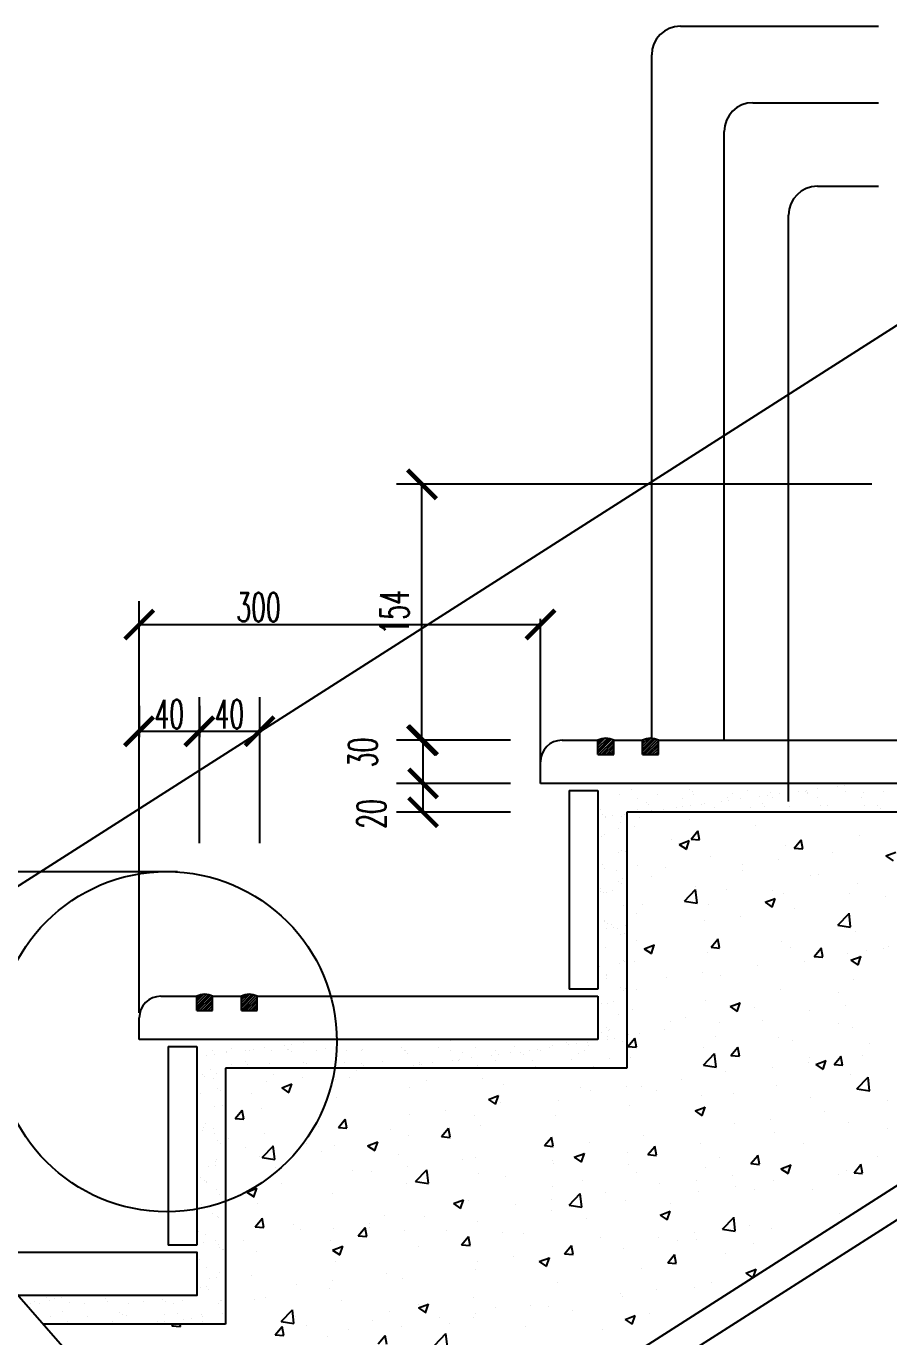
# Model space of a CAD drawing. Extents: x 417968.7 to 418005.4, y 43443.8 to 43480.2.
# Drawn here: x 417987.347 to 417990.346, y 43446.229 to 43450.785 of the extents above; entities that cross this region are included whole.
import ezdxf

# ---------------------------------------------------------------- set-up
doc = ezdxf.new("R2010")
doc.units = 0
doc.header["$MEASUREMENT"] = 0
doc.header["$PDMODE"] = 3
doc.header["$PDSIZE"] = 0.1
doc.layers.get('0').update_dxf_attribs({"linetype": 'CONTINUOUS'})
doc.layers.get('DEFPOINTS').update_dxf_attribs({"linetype": 'CONTINUOUS'})
for name, color, linetype in [('DIM', 4, 'CONTINUOUS'), ('HAND', 2, 'CONTINUOUS'), ('MAR', 7, 'CONTINUOUS'), ('STEPS', 7, 'CONTINUOUS'), ('TXT', 2, 'CONTINUOUS'), ('WALL', 6, 'CONTINUOUS')]:
    doc.layers.add(name, color=color, linetype=linetype)
doc.styles.add('ROMANS', font='ROMANS.shx', dxfattribs={"width": 0.6})
doc.dimstyles.new('R50', dxfattribs={"dimscale": 0, "dimtxt": 0.14, "dimasz": 0.1, "dimexe": 0.03, "dimexo": 0.03, "dimgap": 0.08, "dimtad": 1, "dimdec": 0, "dimlfac": 1000, "dimzin": 13, "dimdsep": 46, "dimtxsty": 'ROMANS', "dimblk": 'ARCHTICK', "dimcen": 0.09, "dimclrd": 4, "dimclre": 4, "dimclrt": 2, "dimadec": 0, "dimazin": 0, "dimtfac": 1, "dimtdec": 0, "dimtofl": 0, "dimtmove": 2, "dimatfit": 3, "dimldrblk": 'CLOSEDBLANK', "dimfxl": 0, "dimtolj": 1, "dimtzin": 0, "dimarcsym": 0})

# ---------------------------------------------------------------- blocks, each defined once
blk = doc.blocks.new('_ARCHTICK')
at = {"color": 0, "linetype": 'ByBlock', "const_width": 0.15}
blk.add_lwpolyline([(-0.5, -0.5), (0.5, 0.5)], dxfattribs=at)
blk = doc.blocks.new('*D124')
at = {"layer": 'DEFPOINTS', "color": 0}
for p in [(417989.1351, 43448.7051), (417987.7401, 43448.1389), (417989.1351, 43448.1389)]:
    blk.add_point(p, dxfattribs=at)
at = {"layer": 'DIM', "color": 4, "lineweight": -2}
for p, q in [((417987.7401, 43448.1689), (417987.7401, 43448.7251)), ((417987.7401, 43448.7051), (417989.1351, 43448.7051)), ((417989.1351, 43448.1689), (417989.1351, 43448.7251))]:
    blk.add_line(p, q, dxfattribs=at)
at = {"layer": 'DIM', "color": 4, "lineweight": -2, "xscale": 0.1, "yscale": 0.1, "zscale": 0.1, "rotation": 180}
blk.add_blockref('_ARCHTICK', (417987.7401, 43448.7051), dxfattribs=at)
at = {"layer": 'DIM', "color": 4, "lineweight": -2, "xscale": 0.1, "yscale": 0.1, "zscale": 0.1}
blk.add_blockref('_ARCHTICK', (417989.1351, 43448.7051), dxfattribs=at)
at = {"layer": 'DIM', "color": 2, "insert": (417988.1549, 43448.7651), "char_height": 0.1, "attachment_point": 5, "style": 'ROMANS'}
blk.add_mtext('\\A1;300', dxfattribs=at)
blk = doc.blocks.new('_ClosedBlank')
at = {"color": 0, "linetype": 'ByBlock', "lineweight": -2}
for p, q in [((-1, 0.167), (0, 0)), ((-1, 0.167), (-1, -0.167)), ((0, 0), (-1, -0.167))]:
    blk.add_line(p, q, dxfattribs=at)
blk = doc.blocks.new('*D125')
at = {"layer": 'DEFPOINTS', "color": 0}
for p in [(417988.7231, 43449.1927), (417988.895, 43449.1927), (417988.895, 43448.3027)]:
    blk.add_point(p, dxfattribs=at)
at = {"layer": 'DIM', "color": 4, "lineweight": -2}
for p, q in [((417988.865, 43449.1927), (417988.7131, 43449.1927)), ((417988.7231, 43448.3027), (417988.7231, 43449.1927)), ((417988.865, 43448.3027), (417988.7131, 43448.3027))]:
    blk.add_line(p, q, dxfattribs=at)
at = {"layer": 'DIM', "color": 4, "lineweight": -2, "xscale": 0.1, "yscale": 0.1, "zscale": 0.1}
for p, rotation in [((417988.7231, 43449.1927), 90), ((417988.7231, 43448.3027), 270)]:
    blk.add_blockref('_ARCHTICK', p, dxfattribs=dict(at, rotation=rotation))
at = {"layer": 'DIM', "color": 2, "insert": (417988.6273, 43448.7477), "char_height": 0.1, "attachment_point": 5, "rotation": 90, "style": 'ROMANS'}
blk.add_mtext('\\A1;154', dxfattribs=at)
blk = doc.blocks.new('*D126')
at = {"layer": 'DEFPOINTS', "color": 0}
for p in [(417988.7271, 43448.3027), (417988.855, 43448.3027), (417988.855, 43448.1527)]:
    blk.add_point(p, dxfattribs=at)
at = {"layer": 'DIM', "color": 4, "lineweight": -2}
for p, q in [((417988.825, 43448.3027), (417988.7171, 43448.3027)), ((417988.7271, 43448.1527), (417988.7271, 43448.3027)), ((417988.825, 43448.1527), (417988.7171, 43448.1527))]:
    blk.add_line(p, q, dxfattribs=at)
at = {"layer": 'DIM', "color": 4, "lineweight": -2, "xscale": 0.1, "yscale": 0.1, "zscale": 0.1}
for p, rotation in [((417988.7271, 43448.3027), 90), ((417988.7271, 43448.1527), 270)]:
    blk.add_blockref('_ARCHTICK', p, dxfattribs=dict(at, rotation=rotation))
at = {"layer": 'DIM', "color": 2, "insert": (417988.5179, 43448.2602), "char_height": 0.1, "attachment_point": 5, "rotation": 90, "style": 'ROMANS'}
blk.add_mtext('\\A1;30', dxfattribs=at)
blk = doc.blocks.new('*D127')
at = {"layer": 'DEFPOINTS', "color": 0}
for p in [(417988.7271, 43448.1527), (417989.0349, 43448.1527), (417989.0349, 43448.0527)]:
    blk.add_point(p, dxfattribs=at)
at = {"layer": 'DIM', "color": 4, "lineweight": -2}
for p, q in [((417989.0049, 43448.1527), (417988.7171, 43448.1527)), ((417988.7271, 43448.0527), (417988.7271, 43448.1527)), ((417989.0049, 43448.0527), (417988.7171, 43448.0527))]:
    blk.add_line(p, q, dxfattribs=at)
at = {"layer": 'DIM', "color": 4, "lineweight": -2, "xscale": 0.1, "yscale": 0.1, "zscale": 0.1}
for p, rotation in [((417988.7271, 43448.1527), 90), ((417988.7271, 43448.0527), 270)]:
    blk.add_blockref('_ARCHTICK', p, dxfattribs=dict(at, rotation=rotation))
at = {"layer": 'DIM', "color": 2, "insert": (417988.5479, 43448.0465), "char_height": 0.1, "attachment_point": 5, "rotation": 90, "style": 'ROMANS'}
blk.add_mtext('\\A1;20', dxfattribs=at)
blk = doc.blocks.new('*X115')
at = {"layer": 'DIM', "color": 0}
for p, q in [((162.7878, 378.3283), (162.7878, 378.3283)), ((162.8423, 378.3114), (162.8423, 378.3114)), ((162.9435, 378.3286), (162.9435, 378.3286)), ((163.0424, 378.3097), (163.0424, 378.3097)), ((163.0516, 378.3013), (163.0516, 378.3013)), ((163.0992, 378.3289), (163.0992, 378.3289)), ((163.2454, 378.3053), (163.2454, 378.3053)), ((163.2549, 378.3291), (163.2549, 378.3291)), ((163.4106, 378.3294), (163.4106, 378.3294)), ((163.4224, 378.3036), (163.4224, 378.3036)), ((163.4454, 378.3036), (163.4454, 378.3036)), ((163.4484, 378.3071), (163.4484, 378.3071)), ((163.4891, 378.3124), (163.4891, 378.3124)), ((163.557, 378.3214), (163.557, 378.3214)), ((163.5663, 378.3297), (163.5663, 378.3297)), ((163.583, 378.3248), (163.583, 378.3248)), ((163.587, 378.3026), (163.587, 378.3026)), ((163.6237, 378.3301), (163.6237, 378.3301)), ((163.7179, 378.3043), (163.7179, 378.3043)), ((163.722, 378.33), (163.722, 378.33)), ((162.7994, 378.2908), (162.7994, 378.2908)), ((162.8637, 378.2799), (162.8637, 378.2799)), ((162.892, 378.2658), (162.892, 378.2658)), ((162.9013, 378.2574), (162.9013, 378.2574)), ((162.9302, 378.2925), (162.9302, 378.2925)), ((163.0194, 378.2802), (163.0194, 378.2802)), ((163.0581, 378.2919), (163.0581, 378.2919)), ((163.0853, 378.2593), (163.0853, 378.2593)), ((163.0951, 378.2614), (163.0951, 378.2614)), ((163.1532, 378.2682), (163.1532, 378.2682)), ((163.1751, 378.2805), (163.1751, 378.2805)), ((163.1793, 378.2716), (163.1793, 378.2716)), ((163.1932, 378.2967), (163.1932, 378.2967)), ((163.2199, 378.277), (163.2199, 378.277)), ((163.2878, 378.2859), (163.2878, 378.2859)), ((163.2951, 378.2597), (163.2951, 378.2597)), ((163.3138, 378.2894), (163.3138, 378.2894)), ((163.3241, 378.2984), (163.3241, 378.2984)), ((163.3308, 378.2808), (163.3308, 378.2808)), ((163.3545, 378.2947), (163.3545, 378.2947)), ((163.452, 378.2978), (163.452, 378.2978)), ((163.4547, 378.2951), (163.4547, 378.2951)), ((163.4865, 378.2811), (163.4865, 378.2811)), ((163.6422, 378.2813), (163.6422, 378.2813)), ((163.6485, 378.2992), (163.6485, 378.2992)), ((162.7349, 378.2413), (162.7349, 378.2413)), ((162.7417, 378.222), (162.7417, 378.222)), ((162.7495, 378.215), (162.7495, 378.215)), ((162.751, 378.2135), (162.751, 378.2135)), ((162.7755, 378.2185), (162.7755, 378.2185)), ((162.8071, 378.2165), (162.8071, 378.2165)), ((162.8161, 378.2238), (162.8161, 378.2238)), ((162.8628, 378.2407), (162.8628, 378.2407)), ((162.8841, 378.2328), (162.8841, 378.2328)), ((162.9101, 378.2362), (162.9101, 378.2362)), ((162.9507, 378.2415), (162.9507, 378.2415)), ((162.9979, 378.2456), (162.9979, 378.2456)), ((163.0186, 378.2505), (163.0186, 378.2505)), ((163.0447, 378.2539), (163.0447, 378.2539)), ((163.1287, 378.2473), (163.1287, 378.2473)), ((163.2566, 378.2467), (163.2566, 378.2467)), ((163.3044, 378.2513), (163.3044, 378.2513)), ((163.3917, 378.2515), (163.3917, 378.2515)), ((163.4982, 378.2553), (163.4982, 378.2553)), ((163.5226, 378.2532), (163.5226, 378.2532)), ((163.6505, 378.2526), (163.6505, 378.2526)), ((163.6982, 378.2536), (163.6982, 378.2536)), ((163.7075, 378.2451), (163.7075, 378.2451)), ((162.7945, 378.1736), (162.7945, 378.1736)), ((162.8025, 378.1945), (162.8025, 378.1945)), ((162.7381, 378.145), (162.7381, 378.145)), ((162.7484, 378.1544), (162.7484, 378.1544)), ((162.7277, 378.0827), (162.7277, 378.0827)), ((162.7956, 378.0917), (162.7956, 378.0917)), ((162.8057, 378.0981), (162.8057, 378.0981)), ((162.8216, 378.0951), (162.8216, 378.0951)), ((162.7412, 378.0487), (162.7412, 378.0487)), ((162.7466, 378.0359), (162.7466, 378.0359)), ((162.7888, 378.0292), (162.7888, 378.0292)), ((162.7964, 377.9903), (162.7964, 377.9903)), ((162.8088, 378.0018), (162.8088, 378.0018)), ((162.7322, 377.9658), (162.7322, 377.9658)), ((162.7331, 377.954), (162.7331, 377.954)), ((162.7444, 377.9523), (162.7444, 377.9523)), ((162.7532, 377.9524), (162.7532, 377.9524)), ((162.7738, 377.9593), (162.7738, 377.9593)), ((162.8056, 377.9818), (162.8056, 377.9818)), ((162.812, 377.9054), (162.812, 377.9054)), ((162.7475, 377.856), (162.7475, 377.856)), ((162.7486, 377.8525), (162.7486, 377.8525)), ((162.7532, 377.8272), (162.7532, 377.8272)), ((162.7578, 377.844), (162.7578, 377.844)), ((162.7725, 377.8406), (162.7725, 377.8406)), ((162.7792, 377.8306), (162.7792, 377.8306)), ((162.7936, 377.8272), (162.7936, 377.8272)), ((162.8013, 377.8042), (162.8013, 377.8042)), ((162.8151, 377.8091), (162.8151, 377.8091)), ((162.8199, 377.8359), (162.8199, 377.8359)), ((162.7507, 377.7596), (162.7507, 377.7596)), ((162.8129, 377.7154), (162.8129, 377.7154)), ((162.8183, 377.7128), (162.8183, 377.7128)), ((162.7314, 377.6948), (162.7314, 377.6948)), ((162.7535, 377.6664), (162.7535, 377.6664)), ((162.7538, 377.6633), (162.7538, 377.6633)), ((162.7993, 377.7038), (162.7993, 377.7038)), ((162.7542, 377.6533), (162.7542, 377.6533)), ((162.8032, 377.6208), (162.8032, 377.6208)), ((162.8124, 377.6123), (162.8124, 377.6123)), ((162.8214, 377.6164), (162.8214, 377.6164)), ((162.7368, 377.5661), (162.7368, 377.5661)), ((162.7569, 377.567), (162.7569, 377.567)), ((162.7775, 377.5714), (162.7775, 377.5714)), ((162.7946, 377.5281), (162.7946, 377.5281)), ((162.7554, 377.483), (162.7554, 377.483)), ((161.7687, 377.4386), (161.7687, 377.4386)), ((162.2112, 377.4368), (162.2112, 377.4368)), ((162.405, 377.4408), (162.405, 377.4408)), ((162.6051, 377.4391), (162.6051, 377.4391)), ((162.738, 377.4647), (162.738, 377.4647)), ((162.7569, 377.4393), (162.7569, 377.4393)), ((162.7591, 377.4513), (162.7591, 377.4513)), ((162.7601, 377.4706), (162.7601, 377.4706)), ((162.7646, 377.4745), (162.7646, 377.4745)), ((162.7829, 377.4427), (162.7829, 377.4427)), ((162.8236, 377.4481), (162.8236, 377.4481)), ((161.3833, 377.4017), (161.3833, 377.4017)), ((161.4316, 377.3943), (161.4316, 377.3943)), ((161.4336, 377.4004), (161.4336, 377.4004)), ((161.4485, 377.4092), (161.4485, 377.4092)), ((161.4995, 377.4032), (161.4995, 377.4032)), ((161.5112, 377.4011), (161.5112, 377.4011)), ((161.5255, 377.4066), (161.5255, 377.4066)), ((161.5662, 377.412), (161.5662, 377.412)), ((161.5893, 377.4007), (161.5893, 377.4007)), ((161.6341, 377.4209), (161.6341, 377.4209)), ((161.6462, 377.406), (161.6462, 377.406)), ((161.6486, 377.4075), (161.6486, 377.4075)), ((161.6578, 377.399), (161.6578, 377.399)), ((161.6601, 377.4243), (161.6601, 377.4243)), ((161.7008, 377.4297), (161.7008, 377.4297)), ((161.745, 377.4009), (161.745, 377.4009)), ((161.7771, 377.4076), (161.7771, 377.4076)), ((161.8516, 377.4031), (161.8516, 377.4031)), ((161.9007, 377.4012), (161.9007, 377.4012)), ((161.905, 377.407), (161.905, 377.407)), ((162.0401, 377.4119), (162.0401, 377.4119)), ((162.0517, 377.4013), (162.0517, 377.4013)), ((162.0564, 377.4015), (162.0564, 377.4015)), ((162.0609, 377.3929), (162.0609, 377.3929)), ((162.1709, 377.4136), (162.1709, 377.4136)), ((162.2121, 377.4018), (162.2121, 377.4018)), ((162.2547, 377.3969), (162.2547, 377.3969)), ((162.2988, 377.4129), (162.2988, 377.4129)), ((162.3678, 377.4021), (162.3678, 377.4021)), ((162.3791, 377.3896), (162.3791, 377.3896)), ((162.4198, 377.3949), (162.4198, 377.3949)), ((162.4339, 377.4178), (162.4339, 377.4178)), ((162.4548, 377.3952), (162.4548, 377.3952)), ((162.4877, 377.4038), (162.4877, 377.4038)), ((162.5137, 377.4073), (162.5137, 377.4073)), ((162.5235, 377.4024), (162.5235, 377.4024)), ((162.5544, 377.4126), (162.5544, 377.4126)), ((162.5648, 377.4195), (162.5648, 377.4195)), ((162.6143, 377.4306), (162.6143, 377.4306)), ((162.6223, 377.4216), (162.6223, 377.4216)), ((162.6483, 377.425), (162.6483, 377.425)), ((162.6578, 377.3908), (162.6578, 377.3908)), ((162.6793, 377.4026), (162.6793, 377.4026)), ((162.689, 377.4303), (162.689, 377.4303)), ((162.6927, 377.4189), (162.6927, 377.4189)), ((162.8081, 377.4347), (162.8081, 377.4347)), ((161.3649, 377.3855), (161.3649, 377.3855)), ((161.3909, 377.3889), (161.3909, 377.3889)), ((161.4509, 377.3548), (161.4509, 377.3548)), ((161.4983, 377.3636), (161.4983, 377.3636)), ((161.5075, 377.3552), (161.5075, 377.3552)), ((161.5818, 377.3565), (161.5818, 377.3565)), ((161.7013, 377.3592), (161.7013, 377.3592)), ((161.7097, 377.3559), (161.7097, 377.3559)), ((161.8447, 377.3608), (161.8447, 377.3608)), ((161.9014, 377.3575), (161.9014, 377.3575)), ((161.9106, 377.349), (161.9106, 377.349)), ((161.9756, 377.3624), (161.9756, 377.3624)), ((162.0839, 377.3507), (162.0839, 377.3507)), ((162.1035, 377.3618), (162.1035, 377.3618)), ((162.1044, 377.353), (162.1044, 377.353)), ((162.11, 377.3541), (162.11, 377.3541)), ((162.1506, 377.3595), (162.1506, 377.3595)), ((162.2185, 377.3684), (162.2185, 377.3684)), ((162.2385, 377.3667), (162.2385, 377.3667)), ((162.2446, 377.3718), (162.2446, 377.3718)), ((162.2852, 377.3772), (162.2852, 377.3772)), ((162.3045, 377.3513), (162.3045, 377.3513)), ((162.3531, 377.3861), (162.3531, 377.3861)), ((162.3694, 377.3684), (162.3694, 377.3684)), ((162.464, 377.3868), (162.464, 377.3868)), ((162.4973, 377.3677), (162.4973, 377.3677)), ((162.5075, 377.3469), (162.5075, 377.3469)), ((162.6324, 377.3726), (162.6324, 377.3726)), ((162.7076, 377.3452), (162.7076, 377.3452)), ((162.7632, 377.3743), (162.7632, 377.3743)), ((161.348, 377.3197), (161.348, 377.3197)), ((161.3572, 377.3113), (161.3572, 377.3113)), ((161.377, 377.337), (161.377, 377.337)), ((161.3864, 377.3054), (161.3864, 377.3054)), ((161.3981, 377.3235), (161.3981, 377.3235)), ((162.016, 377.3417), (162.016, 377.3417)), ((162.3137, 377.3429), (162.3137, 377.3429)), ((161.3431, 377.2532), (161.3431, 377.2532)), ((161.4007, 377.2714), (161.4007, 377.2714)), ((161.411, 377.2621), (161.411, 377.2621)), ((161.3896, 377.209), (161.3896, 377.209)), ((161.4174, 377.2118), (161.4174, 377.2118)), ((161.3485, 377.1244), (161.3485, 377.1244)), ((161.3529, 377.1336), (161.3529, 377.1336)), ((161.3587, 377.1497), (161.3587, 377.1497)), ((161.3892, 377.1298), (161.3892, 377.1298)), ((161.3927, 377.1127), (161.3927, 377.1127)), ((161.4026, 377.088), (161.4026, 377.088)), ((161.4119, 377.0796), (161.4119, 377.0796)), ((161.3686, 376.9976), (161.3686, 376.9976)), ((161.3946, 377.001), (161.3946, 377.001)), ((161.3959, 377.0164), (161.3959, 377.0164)), ((161.399, 377.0245), (161.399, 377.0245)), ((161.3424, 376.9611), (161.3424, 376.9611)), ((161.3548, 376.9502), (161.3548, 376.9502)), ((161.3635, 376.9476), (161.3635, 376.9476)), ((161.364, 376.9418), (161.364, 376.9418)), ((161.399, 376.92), (161.399, 376.92)), ((161.4075, 376.9019), (161.4075, 376.9019)), ((161.3316, 376.8683), (161.3316, 376.8683)), ((161.3468, 376.8653), (161.3468, 376.8653)), ((161.4147, 376.8742), (161.4147, 376.8742)), ((161.3828, 376.8359), (161.3828, 376.8359)), ((161.4022, 376.8237), (161.4022, 376.8237)), ((161.4039, 376.8224), (161.4039, 376.8224)), ((161.3347, 376.7719), (161.3347, 376.7719)), ((161.3597, 376.7641), (161.3597, 376.7641)), ((161.3523, 376.7365), (161.3523, 376.7365)), ((161.3929, 376.7419), (161.3929, 376.7419)), ((161.4053, 376.7273), (161.4053, 376.7273)), ((161.4095, 376.7185), (161.4095, 376.7185)), ((161.4187, 376.7101), (161.4187, 376.7101)), ((161.4232, 376.7107), (161.4232, 376.7107)), ((161.3379, 376.6756), (161.3379, 376.6756)), ((161.3645, 376.6486), (161.3645, 376.6486)), ((161.4085, 376.631), (161.4085, 376.631)), ((161.341, 376.5792), (161.341, 376.5792)), ((161.3617, 376.5807), (161.3617, 376.5807)), ((161.3709, 376.5723), (161.3709, 376.5723)), ((161.3723, 376.6097), (161.3723, 376.6097)), ((161.3984, 376.6131), (161.3984, 376.6131)), ((160.7661, 376.5299), (160.7661, 376.5299)), ((160.8083, 376.543), (160.8083, 376.543)), ((160.8175, 376.5346), (160.8175, 376.5346)), ((160.834, 376.5388), (160.834, 376.5388)), ((160.86, 376.5423), (160.86, 376.5423)), ((160.8869, 376.5271), (160.8869, 376.5271)), ((160.9006, 376.5476), (160.9006, 376.5476)), ((161.0113, 376.5386), (161.0113, 376.5386)), ((161.0178, 376.5287), (161.0178, 376.5287)), ((161.1457, 376.5281), (161.1457, 376.5281)), ((161.2113, 376.5369), (161.2113, 376.5369)), ((161.2206, 376.5284), (161.2206, 376.5284)), ((161.2807, 376.533), (161.2807, 376.533)), ((161.4116, 376.5346), (161.4116, 376.5346)), ((161.4144, 376.5324), (161.4144, 376.5324)), ((160.7519, 376.5222), (160.7519, 376.5222)), ((160.782, 376.5222), (160.782, 376.5222)), ((160.861, 376.4947), (160.861, 376.4947)), ((160.9377, 376.5225), (160.9377, 376.5225)), ((161.061, 376.493), (161.061, 376.493)), ((161.0703, 376.4845), (161.0703, 376.4845)), ((161.0854, 376.4818), (161.0854, 376.4818)), ((161.0934, 376.5228), (161.0934, 376.5228)), ((161.2163, 376.4835), (161.2163, 376.4835)), ((161.2491, 376.5231), (161.2491, 376.5231)), ((161.2641, 376.4886), (161.2641, 376.4886)), ((161.3442, 376.4829), (161.3442, 376.4829)), ((161.4049, 376.5234), (161.4049, 376.5234)), ((161.4184, 376.4863), (161.4184, 376.4863)), ((160.8225, 376.4776), (160.8225, 376.4776)), ((160.8811, 376.4591), (160.8811, 376.4591)), ((160.9504, 376.477), (160.9504, 376.477)), ((161.0368, 376.4594), (161.0368, 376.4594)), ((161.1753, 376.4543), (161.1753, 376.4543)), ((161.1925, 376.4597), (161.1925, 376.4597)), ((161.2159, 376.4597), (161.2159, 376.4597)), ((161.2838, 376.4686), (161.2838, 376.4686)), ((161.3099, 376.472), (161.3099, 376.472)), ((161.3482, 376.46), (161.3482, 376.46)), ((161.3505, 376.4774), (161.3505, 376.4774))]:
    blk.add_line(p, q, dxfattribs=at)
blk = doc.blocks.new('*X116')
at = {"layer": 'DIM', "color": 0}
for p, q in [((162.8697, 378.2115), (162.8697, 378.2115)), ((162.8525, 378.1812), (162.8525, 378.1812)), ((163.0419, 378.2061), (163.0419, 378.2061)), ((163.0482, 378.1372), (163.0723, 378.1659)), ((163.078, 378.135), (163.0722, 378.1663)), ((163.2711, 378.1863), (163.2711, 378.1863)), ((162.9796, 378.1362), (162.9796, 378.1362)), ((163.0072, 378.1188), (163.0422, 378.1322)), ((163.0072, 378.1188), (163.0321, 378.102)), ((163.032, 378.1024), (163.0421, 378.1326)), ((163.0482, 378.1372), (163.0781, 378.1346)), ((163.4068, 378.1058), (163.4309, 378.1345)), ((163.4366, 378.1036), (163.4308, 378.1349)), ((163.6326, 378.1497), (163.6326, 378.1497)), ((163.1162, 378.077), (163.1162, 378.077)), ((163.3759, 378.1145), (163.3759, 378.1145)), ((163.4068, 378.1058), (163.4367, 378.1032)), ((163.5407, 378.0919), (163.5407, 378.0919)), ((163.7258, 378.0787), (163.7608, 378.0922)), ((163.7258, 378.0787), (163.7507, 378.062)), ((162.8636, 378.045), (162.8636, 378.045)), ((162.9587, 378.0382), (162.9587, 378.0382)), ((163.2261, 378.0505), (163.2261, 378.0505)), ((163.3513, 378.067), (163.3513, 378.067)), ((162.9103, 378.0089), (162.9103, 378.0089)), ((163.2256, 378.0269), (163.2256, 378.0269)), ((163.4621, 378.0113), (163.4621, 378.0113)), ((163.4925, 378.0156), (163.4925, 378.0156)), ((163.6265, 377.9833), (163.6265, 377.9833)), ((163.025, 377.9212), (163.064, 377.9618)), ((163.0694, 377.9146), (163.0639, 377.9621)), ((163.0641, 377.971), (163.0641, 377.971)), ((163.1705, 377.9612), (163.1705, 377.9612)), ((163.331, 377.9597), (163.331, 377.9597)), ((163.3698, 377.9481), (163.3698, 377.9481)), ((163.598, 377.9484), (163.598, 377.9484)), ((162.8789, 377.9112), (162.8789, 377.9112)), ((163.025, 377.9212), (163.0695, 377.9143)), ((163.1101, 377.9106), (163.1101, 377.9106)), ((163.3057, 377.9175), (163.3407, 377.9309)), ((163.3057, 377.9175), (163.3306, 377.9007)), ((163.3305, 377.9011), (163.3406, 377.9313)), ((163.4091, 377.8947), (163.4091, 377.8947)), ((163.7249, 377.9363), (163.7249, 377.9363)), ((162.8575, 377.8786), (162.8575, 377.8786)), ((163.0946, 377.8533), (163.0946, 377.8533)), ((163.2198, 377.8698), (163.2198, 377.8698)), ((163.5586, 377.8384), (163.5976, 377.879)), ((163.603, 377.8319), (163.5975, 377.8793)), ((163.5586, 377.8384), (163.6031, 377.8315)), ((163.6204, 377.8168), (163.6204, 377.8168)), ((162.8592, 377.784), (162.8592, 377.784)), ((162.8856, 377.7562), (162.9206, 377.7696)), ((162.8856, 377.7562), (162.9105, 377.7394)), ((162.9103, 377.7398), (162.9205, 377.77)), ((163.1176, 377.7611), (163.1417, 377.7898)), ((163.1176, 377.7611), (163.1475, 377.7585)), ((163.1261, 377.7727), (163.1261, 377.7727)), ((163.1474, 377.7589), (163.1416, 377.7902)), ((163.3637, 377.7816), (163.3637, 377.7816)), ((163.3931, 377.7614), (163.3931, 377.7614)), ((163.4762, 377.7297), (163.5003, 377.7585)), ((163.506, 377.7275), (163.5002, 377.7588)), ((163.7185, 377.7556), (163.7185, 377.7556)), ((163.7331, 377.763), (163.7331, 377.763)), ((162.8514, 377.7121), (162.8514, 377.7121)), ((163.104, 377.7441), (163.104, 377.7441)), ((163.4415, 377.7129), (163.4415, 377.7129)), ((163.4762, 377.7297), (163.5061, 377.7271)), ((163.5934, 377.7391), (163.5934, 377.7391)), ((163.6041, 377.7162), (163.6392, 377.7296)), ((163.6041, 377.7162), (163.629, 377.6994)), ((163.6289, 377.6998), (163.639, 377.73)), ((163.66, 377.7502), (163.66, 377.7502)), ((163.0882, 377.6726), (163.0882, 377.6726)), ((163.2776, 377.6975), (163.2776, 377.6975)), ((162.9631, 377.6561), (162.9631, 377.6561)), ((163.1499, 377.6629), (163.1499, 377.6629)), ((163.6143, 377.6504), (163.6143, 377.6504)), ((162.8583, 377.6128), (162.8583, 377.6128)), ((163.0979, 377.5777), (163.0979, 377.5777)), ((163.3576, 377.6152), (163.3576, 377.6152)), ((163.5613, 377.6032), (163.5613, 377.6032)), ((162.8454, 377.5457), (162.8454, 377.5457)), ((163.184, 377.5549), (163.219, 377.5683)), ((163.184, 377.5549), (163.2089, 377.5381)), ((163.2088, 377.5385), (163.2189, 377.5687)), ((163.2697, 377.5531), (163.2697, 377.5531)), ((163.4618, 377.5419), (163.4618, 377.5419)), ((163.587, 377.5584), (163.587, 377.5584)), ((162.9781, 377.5031), (162.9781, 377.5031)), ((163.0288, 377.5172), (163.0288, 377.5172)), ((163.1461, 377.5003), (163.1461, 377.5003)), ((163.2957, 377.5059), (163.2957, 377.5059)), ((163.5626, 377.4947), (163.5626, 377.4947)), ((163.6083, 377.4839), (163.6083, 377.4839)), ((162.8283, 377.4164), (162.8524, 377.4451)), ((162.8315, 377.4589), (162.8315, 377.4589)), ((162.8581, 377.4141), (162.8523, 377.4455)), ((162.8673, 377.4613), (162.8673, 377.4613)), ((162.9567, 377.4754), (162.9567, 377.4754)), ((163.1342, 377.4501), (163.1342, 377.4501)), ((163.3515, 377.4487), (163.3515, 377.4487)), ((163.4011, 377.4388), (163.4011, 377.4388)), ((162.8283, 377.4164), (162.8582, 377.4138)), ((163.0913, 377.3514), (163.1303, 377.392)), ((163.0918, 377.4112), (163.0918, 377.4112)), ((163.1357, 377.3448), (163.1302, 377.3923)), ((163.187, 377.385), (163.2111, 377.4137)), ((163.2167, 377.3828), (163.211, 377.4141)), ((163.668, 377.4275), (163.668, 377.4275)), ((162.8393, 377.3792), (162.8393, 377.3792)), ((163.0913, 377.3514), (163.1358, 377.3445)), ((163.187, 377.385), (163.2168, 377.3824)), ((163.3303, 377.3447), (163.3303, 377.3447)), ((163.4555, 377.3611), (163.4555, 377.3611)), ((163.4606, 377.3781), (163.4606, 377.3781)), ((163.4825, 377.3536), (163.5175, 377.367)), ((163.4825, 377.3536), (163.5074, 377.3368)), ((163.5072, 377.3372), (163.5174, 377.3674)), ((163.5456, 377.3536), (163.5697, 377.3824)), ((163.5456, 377.3536), (163.5755, 377.351)), ((163.5754, 377.3514), (163.5696, 377.3827)), ((163.6448, 377.3861), (163.6448, 377.3861)), ((161.5947, 377.3195), (161.5947, 377.3195)), ((161.6961, 377.3094), (161.6961, 377.3094)), ((161.8117, 377.3028), (161.8117, 377.3028)), ((161.8617, 377.3082), (161.8617, 377.3082)), ((161.8854, 377.3343), (161.8854, 377.3343)), ((162.3229, 377.3065), (162.3229, 377.3065)), ((163.0145, 377.3031), (163.0145, 377.3031)), ((163.169, 377.3281), (163.169, 377.3281)), ((163.6022, 377.3175), (163.6022, 377.3175)), ((163.6249, 377.2686), (163.6639, 377.3092)), ((163.6693, 377.262), (163.6638, 377.3095)), ((161.5709, 377.2929), (161.5709, 377.2929)), ((161.6252, 377.2724), (161.6603, 377.2859)), ((161.6252, 377.2724), (161.6501, 377.2556)), ((161.65, 377.256), (161.6601, 377.2862)), ((162.0703, 377.2745), (162.0703, 377.2745)), ((162.1286, 377.2969), (162.1286, 377.2969)), ((162.3955, 377.2856), (162.3955, 377.2856)), ((162.6624, 377.2743), (162.6624, 377.2743)), ((162.7, 377.2617), (162.7, 377.2617)), ((162.8252, 377.2782), (162.8252, 377.2782)), ((162.8774, 377.278), (162.8774, 377.278)), ((162.9293, 377.2631), (162.9293, 377.2631)), ((163.3455, 377.2823), (163.3455, 377.2823)), ((163.6249, 377.2686), (163.6694, 377.2617)), ((161.5201, 377.2528), (161.5201, 377.2528)), ((161.8136, 377.2393), (161.8136, 377.2393)), ((162.3438, 377.2324), (162.3788, 377.2458)), ((162.3438, 377.2324), (162.3687, 377.2156)), ((162.3686, 377.216), (162.3787, 377.2462)), ((162.3842, 377.2201), (162.3842, 377.2201)), ((162.5859, 377.228), (162.5859, 377.228)), ((162.8332, 377.2128), (162.8332, 377.2128)), ((163.0858, 377.2448), (163.0858, 377.2448)), ((163.1962, 377.2518), (163.1962, 377.2518)), ((163.4631, 377.2405), (163.4631, 377.2405)), ((163.73, 377.2292), (163.73, 377.2292)), ((161.4632, 377.1658), (161.4873, 377.1945)), ((161.4632, 377.1658), (161.4931, 377.1632)), ((161.493, 377.1635), (161.4872, 377.1949)), ((161.5539, 377.2018), (161.5539, 377.2018)), ((161.8218, 377.1344), (161.8459, 377.1631)), ((161.8516, 377.1322), (161.8458, 377.1635)), ((162.0697, 377.1787), (162.0697, 377.1787)), ((162.1948, 377.1952), (162.1948, 377.1952)), ((162.2943, 377.1779), (162.2943, 377.1779)), ((162.5765, 377.1776), (162.5765, 377.1776)), ((163.0624, 377.1923), (163.0974, 377.2058)), ((163.0624, 377.1923), (163.0872, 377.1756)), ((163.0871, 377.1759), (163.0973, 377.2061)), ((163.3239, 377.1639), (163.3239, 377.1639)), ((163.5133, 377.1889), (163.5133, 377.1889)), ((161.7539, 377.1371), (161.7539, 377.1371)), ((161.8218, 377.1344), (161.8517, 377.1318)), ((162.0027, 377.1279), (162.0027, 377.1279)), ((162.1804, 377.103), (162.2046, 377.1318)), ((162.2102, 377.1008), (162.2044, 377.1321)), ((162.3168, 377.1401), (162.3168, 377.1401)), ((163.1988, 377.1475), (163.1988, 377.1475)), ((163.5961, 377.151), (163.5961, 377.151)), ((163.7316, 377.1298), (163.7316, 377.1298)), ((161.4394, 377.0957), (161.4394, 377.0957)), ((161.5645, 377.1122), (161.5645, 377.1122)), ((161.6011, 377.0233), (161.5956, 377.0707)), ((161.7111, 377.0778), (161.7111, 377.0778)), ((161.8075, 377.0729), (161.8075, 377.0729)), ((161.9237, 377.0711), (161.9587, 377.0845)), ((161.9237, 377.0711), (161.9486, 377.0543)), ((161.9485, 377.0547), (161.9586, 377.0849)), ((162.0642, 377.1081), (162.0642, 377.1081)), ((162.1804, 377.103), (162.2103, 377.1004)), ((162.5391, 377.0717), (162.5632, 377.1004)), ((162.5391, 377.0717), (162.569, 377.069)), ((162.5689, 377.0694), (162.5631, 377.1008)), ((162.6936, 377.081), (162.6936, 377.081)), ((162.883, 377.1059), (162.883, 377.1059)), ((163.0797, 377.0784), (163.0797, 377.0784)), ((163.3394, 377.1158), (163.3394, 377.1158)), ((163.44, 377.0798), (163.44, 377.0798)), ((161.4974, 377.064), (161.4974, 377.064)), ((161.5478, 377.0354), (161.5478, 377.0354)), ((161.5567, 377.0298), (161.5957, 377.0704)), ((161.5567, 377.0298), (161.6012, 377.0229)), ((161.7643, 377.0527), (161.7643, 377.0527)), ((162.0312, 377.0414), (162.0312, 377.0414)), ((162.2981, 377.0301), (162.2981, 377.0301)), ((162.5684, 377.0645), (162.5684, 377.0645)), ((162.6423, 377.0311), (162.6773, 377.0445)), ((162.6423, 377.0311), (162.6671, 377.0143)), ((162.667, 377.0147), (162.6772, 377.0449)), ((162.8271, 377.0463), (162.8271, 377.0463)), ((162.8977, 377.0403), (162.9218, 377.069)), ((162.8977, 377.0403), (162.9276, 377.0377)), ((162.9275, 377.038), (162.9217, 377.0694)), ((163.1484, 377.0297), (163.1484, 377.0297)), ((163.2563, 377.0089), (163.2804, 377.0376)), ((163.2861, 377.0067), (163.2803, 377.038)), ((163.6975, 377.0332), (163.6975, 377.0332)), ((161.6028, 376.9968), (161.6028, 376.9968)), ((161.8697, 376.9855), (161.8697, 376.9855)), ((161.9381, 376.9815), (161.9381, 376.9815)), ((162.0633, 376.998), (162.0633, 376.998)), ((162.0904, 376.9471), (162.1293, 376.9877)), ((162.1347, 376.9405), (162.1292, 376.988)), ((162.2527, 377.0229), (162.2527, 377.0229)), ((162.565, 377.0188), (162.565, 377.0188)), ((162.5704, 377.0111), (162.5704, 377.0111)), ((162.8319, 377.0076), (162.8319, 377.0076)), ((162.8568, 376.9797), (162.8568, 376.9797)), ((163.0988, 376.9963), (163.0988, 376.9963)), ((163.2563, 377.0089), (163.2862, 377.0063)), ((163.3608, 376.991), (163.3958, 377.0045)), ((163.3608, 376.991), (163.3857, 376.9742)), ((163.3658, 376.985), (163.3658, 376.985)), ((163.3818, 376.9917), (163.3818, 376.9917)), ((163.3856, 376.9746), (163.3957, 377.0048)), ((163.59, 376.9846), (163.59, 376.9846)), ((163.615, 376.9775), (163.6391, 377.0063)), ((163.6447, 376.9753), (163.639, 377.0066)), ((161.6224, 376.9399), (161.6224, 376.9399)), ((162.0582, 376.9416), (162.0582, 376.9416)), ((162.0904, 376.9471), (162.1348, 376.9402)), ((162.1366, 376.9742), (162.1366, 376.9742)), ((162.3107, 376.9737), (162.3107, 376.9737)), ((162.4035, 376.963), (162.4035, 376.963)), ((162.6704, 376.9517), (162.6704, 376.9517)), ((162.9374, 376.9404), (162.9374, 376.9404)), ((163.0672, 376.9503), (163.0672, 376.9503)), ((163.1924, 376.9667), (163.1924, 376.9667)), ((163.3333, 376.9494), (163.3333, 376.9494)), ((163.5598, 376.97), (163.5598, 376.97)), ((163.615, 376.9775), (163.6449, 376.9749)), ((163.6327, 376.9737), (163.6327, 376.9737)), ((161.433, 376.915), (161.433, 376.915)), ((161.5036, 376.9098), (161.5386, 376.9233)), ((161.5036, 376.9098), (161.5285, 376.8931)), ((161.5283, 376.8934), (161.5385, 376.9236)), ((161.8014, 376.9064), (161.8014, 376.9064)), ((162.5652, 376.9296), (162.5652, 376.9296)), ((162.624, 376.8643), (162.6629, 376.9049)), ((162.6683, 376.8577), (162.6628, 376.9052)), ((162.7514, 376.9087), (162.7514, 376.9087)), ((163.0736, 376.9119), (163.0736, 376.9119)), ((163.2043, 376.9291), (163.2043, 376.9291)), ((163.2682, 376.92), (163.2682, 376.92)), ((163.4712, 376.9179), (163.4712, 376.9179)), ((161.5418, 376.869), (161.5418, 376.869)), ((162.2222, 376.8698), (162.2572, 376.8832)), ((162.2222, 376.8698), (162.247, 376.853)), ((162.2469, 376.8534), (162.2571, 376.8836)), ((162.2736, 376.8796), (162.2736, 376.8796)), ((162.4369, 376.8673), (162.4369, 376.8673)), ((162.5621, 376.8838), (162.5621, 376.8838)), ((162.5643, 376.8447), (162.5643, 376.8447)), ((162.624, 376.8643), (162.6685, 376.8574)), ((162.821, 376.8799), (162.821, 376.8799)), ((162.9407, 376.8298), (162.9757, 376.8432)), ((162.9655, 376.8133), (162.9756, 376.8436)), ((162.9766, 376.8699), (162.9766, 376.8699)), ((161.5326, 376.7897), (161.5567, 376.8184)), ((161.5623, 376.7874), (161.5566, 376.8188)), ((161.6648, 376.7985), (161.6648, 376.7985)), ((161.9318, 376.8008), (161.9318, 376.8008)), ((161.982, 376.8295), (161.982, 376.8295)), ((162.1211, 376.8257), (162.1211, 376.8257)), ((162.3046, 376.8072), (162.3046, 376.8072)), ((162.685, 376.8199), (162.685, 376.8199)), ((162.9407, 376.8298), (162.9656, 376.813)), ((163.1576, 376.7816), (163.1965, 376.8221)), ((163.202, 376.775), (163.1964, 376.8225)), ((163.566, 376.836), (163.566, 376.836)), ((163.5839, 376.8182), (163.5839, 376.8182)), ((161.5326, 376.7897), (161.5624, 376.7871)), ((161.6904, 376.7795), (161.6904, 376.7795)), ((161.8066, 376.7843), (161.8066, 376.7843)), ((161.8912, 376.7583), (161.9153, 376.787)), ((161.8912, 376.7583), (161.9211, 376.7557)), ((161.921, 376.7561), (161.9152, 376.7874)), ((161.9317, 376.7872), (161.9317, 376.7872)), ((162.0521, 376.7752), (162.0521, 376.7752)), ((162.1986, 376.776), (162.1986, 376.776)), ((162.2498, 376.7269), (162.2739, 376.7557)), ((162.2796, 376.7247), (162.2738, 376.756)), ((162.3934, 376.7698), (162.3934, 376.7698)), ((162.4655, 376.7647), (162.4655, 376.7647)), ((162.7325, 376.7534), (162.7325, 376.7534)), ((162.9357, 376.753), (162.9357, 376.753)), ((163.0609, 376.7695), (163.0609, 376.7695)), ((163.1576, 376.7816), (163.2021, 376.7747)), ((163.2502, 376.7945), (163.2502, 376.7945)), ((163.3272, 376.783), (163.3272, 376.783)), ((161.4908, 376.7427), (161.4908, 376.7427)), ((161.7954, 376.74), (161.7954, 376.74)), ((161.802, 376.7085), (161.8371, 376.722)), ((161.802, 376.7085), (161.8269, 376.6918)), ((161.8268, 376.6921), (161.8369, 376.7223)), ((162.1018, 376.7197), (162.1018, 376.7197)), ((162.2498, 376.7269), (162.2797, 376.7243)), ((162.6085, 376.6956), (162.6326, 376.7243)), ((162.6199, 376.7115), (162.6199, 376.7115)), ((162.6382, 376.6933), (162.6324, 376.7247)), ((162.815, 376.7135), (162.815, 376.7135)), ((162.9994, 376.7421), (162.9994, 376.7421)), ((163.0675, 376.7455), (163.0675, 376.7455)), ((163.2663, 376.7309), (163.2663, 376.7309)), ((163.4592, 376.745), (163.4592, 376.745)), ((161.5357, 376.7025), (161.5357, 376.7025)), ((161.8102, 376.6697), (161.8102, 376.6697)), ((162.3054, 376.6701), (162.3054, 376.6701)), ((162.4305, 376.6865), (162.4305, 376.6865)), ((162.5206, 376.6685), (162.5556, 376.6819)), ((162.5206, 376.6685), (162.5455, 376.6517)), ((162.5454, 376.6521), (162.5555, 376.6823)), ((162.5583, 376.6782), (162.5583, 376.6782)), ((162.6085, 376.6956), (162.6383, 376.693)), ((162.9671, 376.6642), (162.9912, 376.6929)), ((162.9671, 376.6642), (162.997, 376.6616)), ((162.9969, 376.6619), (162.9911, 376.6933)), ((163.1676, 376.6949), (163.1676, 376.6949)), ((161.5186, 376.6196), (161.5186, 376.6196)), ((161.9896, 376.6285), (161.9896, 376.6285)), ((162.2986, 376.6408), (162.2986, 376.6408)), ((162.876, 376.6449), (162.876, 376.6449)), ((163.2392, 376.6284), (163.2742, 376.6419)), ((163.2392, 376.6284), (163.2629, 376.6124)), ((163.2644, 376.6134), (163.2741, 376.6422)), ((161.6751, 376.5871), (161.6751, 376.5871)), ((161.7893, 376.5735), (161.7893, 376.5735)), ((161.8002, 376.6036), (161.8002, 376.6036)), ((162.046, 376.6088), (162.046, 376.6088)), ((162.5844, 376.5948), (162.5844, 376.5948)), ((162.9293, 376.5723), (162.9293, 376.5723)), ((163.0614, 376.579), (163.0614, 376.579)), ((163.1187, 376.5973), (163.1187, 376.5973)), ((161.5296, 376.5361), (161.5296, 376.5361)), ((161.5674, 376.543), (161.5674, 376.543)), ((161.8344, 376.5318), (161.8344, 376.5318)), ((162.2928, 376.5448), (162.2928, 376.5448)), ((162.8042, 376.5558), (162.8042, 376.5558)), ((162.8089, 376.547), (162.8089, 376.547)), ((161.623, 376.46), (161.662, 376.5006)), ((161.6674, 376.4534), (161.6619, 376.5009)), ((162.0012, 376.4947), (162.0012, 376.4947)), ((162.1005, 376.5072), (162.1355, 376.5207)), ((162.1005, 376.5072), (162.1254, 376.4904)), ((162.1013, 376.5205), (162.1013, 376.5205)), ((162.1253, 376.4908), (162.1354, 376.521)), ((162.299, 376.4893), (162.299, 376.4893)), ((162.3682, 376.5092), (162.3682, 376.5092)), ((162.4884, 376.5143), (162.4884, 376.5143)), ((162.5522, 376.5118), (162.5522, 376.5118)), ((162.6351, 376.4979), (162.6351, 376.4979)), ((162.8191, 376.4672), (162.8541, 376.4806)), ((162.8438, 376.4508), (162.854, 376.481)), ((162.902, 376.4866), (162.902, 376.4866)), ((161.2433, 376.445), (161.2484, 376.451)), ((161.2433, 376.445), (161.2732, 376.4424)), ((161.2731, 376.4427), (161.2716, 376.451)), ((161.6019, 376.4136), (161.626, 376.4423)), ((161.623, 376.46), (161.6675, 376.4531)), ((161.6317, 376.4114), (161.6259, 376.4427)), ((161.6729, 376.4759), (161.6729, 376.4759)), ((161.7096, 376.4447), (161.7096, 376.4447)), ((161.9398, 376.4646), (161.9398, 376.4646)), ((162.0399, 376.4423), (162.0399, 376.4423)), ((162.1738, 376.4729), (162.1738, 376.4729)), ((162.2067, 376.4533), (162.2067, 376.4533)), ((162.2925, 376.4743), (162.2925, 376.4743)), ((162.4736, 376.442), (162.4736, 376.442)), ((162.8191, 376.4672), (162.8439, 376.4504)), ((161.6019, 376.4136), (161.6318, 376.411)), ((161.7832, 376.4071), (161.7832, 376.4071)), ((161.8581, 376.4313), (161.8581, 376.4313)), ((161.9606, 376.3822), (161.9847, 376.4109)), ((161.9903, 376.38), (161.9846, 376.4113)), ((162.1567, 376.3773), (162.1956, 376.4178)), ((162.201, 376.3707), (162.1955, 376.4182)), ((162.7405, 376.4308), (162.7405, 376.4308))]:
    blk.add_line(p, q, dxfattribs=at)
blk = doc.blocks.new('*D129')
at = {"layer": 'DEFPOINTS', "color": 0}
for p in [(417987.9486, 43448.452), (417988.1586, 43448.452), (417988.1586, 43448.3338)]:
    blk.add_point(p, dxfattribs=at)
at = {"layer": 'DIM', "color": 4, "lineweight": -2}
for p, q in [((417987.9486, 43448.422), (417987.9486, 43448.3138)), ((417988.1586, 43448.422), (417988.1586, 43448.3138)), ((417987.9486, 43448.3338), (417988.1586, 43448.3338))]:
    blk.add_line(p, q, dxfattribs=at)
at = {"layer": 'DIM', "color": 4, "lineweight": -2, "xscale": 0.1, "yscale": 0.1, "zscale": 0.1, "rotation": 180}
blk.add_blockref('_ARCHTICK', (417987.9486, 43448.3338), dxfattribs=at)
at = {"layer": 'DIM', "color": 4, "lineweight": -2, "xscale": 0.1, "yscale": 0.1, "zscale": 0.1}
blk.add_blockref('_ARCHTICK', (417988.1586, 43448.3338), dxfattribs=at)
at = {"layer": 'DIM', "color": 2, "insert": (417988.0536, 43448.3938), "char_height": 0.1, "attachment_point": 5, "style": 'ROMANS'}
blk.add_mtext('\\A1;40', dxfattribs=at)
blk = doc.blocks.new('*D130')
at = {"layer": 'DEFPOINTS', "color": 0}
for p in [(417987.7392, 43448.452), (417987.9492, 43448.452), (417987.9492, 43448.3338)]:
    blk.add_point(p, dxfattribs=at)
at = {"layer": 'DIM', "color": 4, "lineweight": -2}
for p, q in [((417987.7392, 43448.422), (417987.7392, 43448.3138)), ((417987.9492, 43448.422), (417987.9492, 43448.3138)), ((417987.7392, 43448.3338), (417987.9492, 43448.3338))]:
    blk.add_line(p, q, dxfattribs=at)
at = {"layer": 'DIM', "color": 4, "lineweight": -2, "xscale": 0.1, "yscale": 0.1, "zscale": 0.1, "rotation": 180}
blk.add_blockref('_ARCHTICK', (417987.7392, 43448.3338), dxfattribs=at)
at = {"layer": 'DIM', "color": 4, "lineweight": -2, "xscale": 0.1, "yscale": 0.1, "zscale": 0.1}
blk.add_blockref('_ARCHTICK', (417987.9492, 43448.3338), dxfattribs=at)
at = {"layer": 'DIM', "color": 2, "insert": (417987.8442, 43448.3938), "char_height": 0.1, "attachment_point": 5, "style": 'ROMANS'}
blk.add_mtext('\\A1;40', dxfattribs=at)
blk = doc.blocks.new('*X121')
at = {"layer": 'DIM', "color": 0}
for p, q in [((161.4845, 377.5693), (161.5131, 377.5978)), ((161.4845, 377.5781), (161.5036, 377.5972)), ((161.4845, 377.5604), (161.5212, 377.5971)), ((161.4845, 377.5516), (161.5284, 377.5955)), ((161.4845, 377.587), (161.4918, 377.5942)), ((161.4845, 377.5428), (161.5349, 377.5932)), ((161.4916, 377.541), (161.5395, 377.5889)), ((161.5004, 377.541), (161.5395, 377.5801)), ((161.5092, 377.541), (161.5395, 377.5712)), ((161.5181, 377.541), (161.5395, 377.5624)), ((161.5269, 377.541), (161.5395, 377.5536)), ((161.5358, 377.541), (161.5395, 377.5447))]:
    blk.add_line(p, q, dxfattribs=at)
blk = doc.blocks.new('*X122')
at = {"layer": 'DIM', "color": 0}
for p, q in [((161.3295, 377.5734), (161.3539, 377.5978)), ((161.3295, 377.5645), (161.3625, 377.5976)), ((161.3295, 377.5557), (161.3702, 377.5964)), ((161.3295, 377.5822), (161.3436, 377.5963)), ((161.3295, 377.5469), (161.377, 377.5943)), ((161.3325, 377.541), (161.3832, 377.5917)), ((161.3413, 377.541), (161.3845, 377.5842)), ((161.3501, 377.541), (161.3845, 377.5753)), ((161.359, 377.541), (161.3845, 377.5665)), ((161.3678, 377.541), (161.3845, 377.5577)), ((161.3767, 377.541), (161.3845, 377.5488))]:
    blk.add_line(p, q, dxfattribs=at)
blk = doc.blocks.new('*X119')
at = {"layer": 'DIM', "color": 0}
for p, q in [((162.8795, 378.4593), (162.9081, 378.4878)), ((162.8795, 378.4681), (162.8986, 378.4872)), ((162.8795, 378.4504), (162.9162, 378.4871)), ((162.8795, 378.4416), (162.9234, 378.4855)), ((162.8795, 378.477), (162.8868, 378.4842)), ((162.8795, 378.4328), (162.9299, 378.4832)), ((162.8866, 378.431), (162.9345, 378.4789)), ((162.8954, 378.431), (162.9345, 378.4701)), ((162.9042, 378.431), (162.9345, 378.4612)), ((162.9131, 378.431), (162.9345, 378.4524)), ((162.9219, 378.431), (162.9345, 378.4436)), ((162.9308, 378.431), (162.9345, 378.4347))]:
    blk.add_line(p, q, dxfattribs=at)
blk = doc.blocks.new('*X120')
at = {"layer": 'DIM', "color": 0}
for p, q in [((162.7245, 378.4634), (162.7489, 378.4878)), ((162.7245, 378.4545), (162.7575, 378.4876)), ((162.7245, 378.4457), (162.7652, 378.4864)), ((162.7245, 378.4722), (162.7386, 378.4863)), ((162.7245, 378.4369), (162.772, 378.4843)), ((162.7275, 378.431), (162.7782, 378.4817)), ((162.7363, 378.431), (162.7795, 378.4742)), ((162.7451, 378.431), (162.7795, 378.4653)), ((162.754, 378.431), (162.7795, 378.4565)), ((162.7628, 378.431), (162.7795, 378.4477)), ((162.7717, 378.431), (162.7795, 378.4388))]:
    blk.add_line(p, q, dxfattribs=at)

msp = doc.modelspace()

# ---------------------------------------------------------------- linework, layer by layer
at = {"layer": 'DIM'}
for p, q in [((417989.6219, 43450.7854), (417990.3112, 43450.7854)), ((417989.5219, 43448.3094), (417989.5219, 43450.6854)), ((417989.8742, 43450.5193), (417990.3112, 43450.5193)), ((417989.7742, 43448.3027), (417989.7742, 43450.4193)), ((417990.098, 43450.2289), (417990.3112, 43450.2289)), ((417989.998, 43448.0898), (417989.998, 43450.1289)), ((417990.2872, 43449.1927), (417988.6347, 43449.1927)), ((417987.7401, 43447.3552), (417987.7401, 43448.7859)), ((417987.7401, 43447.9451), (417987.7401, 43448.452)), ((417987.9501, 43447.9451), (417987.9501, 43448.452)), ((417988.1595, 43447.9451), (417988.1595, 43448.452)), ((417989.0305, 43448.3027), (417988.6347, 43448.3027)), ((417989.0305, 43448.1527), (417988.6347, 43448.1527)), ((417989.0305, 43448.0527), (417988.6347, 43448.0527))]:
    msp.add_line(p, q, dxfattribs=at)
at = {"layer": 'DIM', "color": 6}
msp.add_line((417987.8732, 43447.8449), (417986.1174, 43447.8449), dxfattribs=at)
msp.add_circle((417987.8358, 43447.2547), 0.5914, dxfattribs=at)
at = {"layer": 'DIM'}
for centre in [(417989.6219, 43450.6854), (417989.8742, 43450.4193), (417990.098, 43450.1289)]:
    msp.add_arc(centre, 0.1, 90, 180, dxfattribs=at)
at = {"layer": 'MAR'}
msp.add_line((417992.3241, 43447.879), (417988.2663, 43445.2901), dxfattribs=at)
at = {"layer": 'STEPS'}
for p, q in [((417989.3351, 43448.2527), (417989.3351, 43448.3027)), ((417989.3901, 43448.2527), (417989.3901, 43448.3027)), ((417989.4901, 43448.2527), (417989.4901, 43448.3027)), ((417989.5451, 43448.2527), (417989.5451, 43448.3027)), ((417989.3351, 43448.2527), (417989.3901, 43448.2527)), ((417989.4901, 43448.2527), (417989.5451, 43448.2527)), ((417989.1351, 43448.1527), (417989.1351, 43448.2277)), ((417989.2351, 43448.1277), (417989.3351, 43448.1277)), ((417989.2351, 43448.1277), (417989.2351, 43447.4377)), ((417989.3351, 43448.1277), (417989.3351, 43447.4377)), ((417986.3482, 43447.4804), (417987.6931, 43445.9447)), ((417987.8151, 43447.4127), (417987.9401, 43447.4127)), ((417987.9401, 43447.3627), (417987.9401, 43447.4127)), ((417987.9951, 43447.4127), (417988.0951, 43447.4127)), ((417987.9951, 43447.3627), (417987.9951, 43447.4127)), ((417988.0951, 43447.3627), (417988.0951, 43447.4127)), ((417988.1501, 43447.4127), (417989.3351, 43447.4127)), ((417988.1501, 43447.3627), (417988.1501, 43447.4127)), ((417989.3351, 43447.4377), (417989.2351, 43447.4377)), ((417989.3351, 43447.4127), (417989.3351, 43447.2627)), ((417987.7401, 43447.2627), (417987.7401, 43447.3377)), ((417987.9401, 43447.3627), (417987.9951, 43447.3627)), ((417988.0951, 43447.3627), (417988.1501, 43447.3627)), ((417989.3351, 43447.2627), (417987.7401, 43447.2627)), ((417987.8401, 43447.2377), (417987.8401, 43446.5477)), ((417987.8401, 43447.2377), (417987.9401, 43447.2377)), ((417987.9401, 43447.2377), (417987.9401, 43446.5477)), ((417987.9401, 43446.5477), (417987.8401, 43446.5477))]:
    msp.add_line(p, q, dxfattribs=at)
for points in [[(417989.5451, 43448.3027), (417990.7301, 43448.3027), (417990.7301, 43448.1527), (417989.1351, 43448.1527)], [(417989.2101, 43448.3027), (417989.3351, 43448.3027)], [(417989.3901, 43448.3027), (417989.4901, 43448.3027)], [(417987.1869, 43446.5227), (417987.9401, 43446.5227), (417987.9401, 43446.3727), (417987.3182, 43446.3727)]]:
    msp.add_lwpolyline(points, dxfattribs=at)
for centre, radius, start, end in [((417989.2101, 43448.2277), 0.075, 90, 180), ((417989.3626, 43448.251), 0.0585, 61.9605, 118.0395), ((417989.5176, 43448.251), 0.0585, 61.9605, 118.0395), ((417987.8151, 43447.3377), 0.075, 90, 180), ((417987.9676, 43447.361), 0.0585, 61.9605, 118.0395), ((417988.1226, 43447.361), 0.0585, 61.9605, 118.0395)]:
    msp.add_arc(centre, radius, start, end, dxfattribs=at)
at = {"layer": 'TXT'}
msp.add_line((417990.5764, 43449.8746), (417986.5186, 43447.2858), dxfattribs=at)
at = {"layer": 'WALL'}
for p, q in [((417989.4351, 43448.0527), (417989.4351, 43447.1627)), ((417990.8301, 43448.0527), (417989.4351, 43448.0527)), ((417992.2575, 43447.9551), (417988.1996, 43445.3662)), ((417989.4351, 43447.1627), (417988.0401, 43447.1627)), ((417988.0401, 43447.1627), (417988.0401, 43446.2727)), ((417988.0401, 43446.2727), (417987.4058, 43446.2727))]:
    msp.add_line(p, q, dxfattribs=at)

# ---------------------------------------------------------------- block references
at = {"layer": 'DIM', "linetype": 'Continuous'}
msp.add_blockref('*X115', (417826.6106, 43069.8217), dxfattribs=at)
at = {"layer": 'DIM', "color": 11, "linetype": 'Continuous'}
msp.add_blockref('*X116', (417826.6106, 43069.8217), dxfattribs=at)
at = {"layer": 'HAND', "linetype": 'Continuous'}
for name in ['*X120', '*X119', '*X122', '*X121']:
    msp.add_blockref(name, (417826.6106, 43069.8217), dxfattribs=at)

# ---------------------------------------------------------------- dimensions: what is measured, and where the dimension line sits
at = {"layer": 'DIM'}
for base, p1, p2, text, override, picture, middle in [((417988.7231, 43449.1927), (417988.895, 43448.3027), (417988.895, 43449.1927), '154', {"dimscale": 1, "dimtxt": 0.1, "dimexe": 0.01, "dimgap": 0.01}, '*D125', (417988.6273, 43448.7477)), ((417988.7271, 43448.3027), (417988.855, 43448.1527), (417988.855, 43448.3027), '30', {"dimscale": 1, "dimtxt": 0.1, "dimexe": 0.01, "dimgap": 0.01, "dimtoh": 0, "dimse1": 0}, '*D126', (417988.5179, 43448.2602)), ((417988.7271, 43448.1527), (417989.0349, 43448.0527), (417989.0349, 43448.1527), '20', {"dimscale": 1, "dimtxt": 0.1, "dimexe": 0.01, "dimgap": 0.01, "dimtoh": 0, "dimse1": 0}, '*D127', (417988.5479, 43448.0465))]:
    dim = msp.add_linear_dim(base=base, p1=p1, p2=p2, angle=90, text=text, dimstyle='R50', override=override, dxfattribs=at)
    dim.commit()
    dim.dimension.update_dxf_attribs({"geometry": picture, "text_midpoint": middle, "dimtype": 160})
dim = msp.add_linear_dim(base=(417989.1351, 43448.7051), p1=(417987.7401, 43448.1389), p2=(417989.1351, 43448.1389), text='300', dimstyle='R50', override={"dimscale": 1, "dimtxt": 0.1, "dimexe": 0.02, "dimgap": 0.01, "dimtih": 1, "dimtoh": 0, "dimse1": 0}, dxfattribs=at)
dim.commit()
dim.dimension.update_dxf_attribs({"geometry": '*D124', "text_midpoint": (417988.1549, 43448.7651), "dimtype": 160})
for base, p1, p2, picture, middle in [((417987.9492, 43448.3338), (417987.7392, 43448.452), (417987.9492, 43448.452), '*D130', (417987.8442, 43448.3938)), ((417988.1586, 43448.3338), (417987.9486, 43448.452), (417988.1586, 43448.452), '*D129', (417988.0536, 43448.3938))]:
    dim = msp.add_linear_dim(base=base, p1=p1, p2=p2, text='40', dimstyle='R50', override={"dimscale": 1, "dimtxt": 0.1, "dimexe": 0.02, "dimgap": 0.01, "dimtih": 1, "dimtoh": 0, "dimse1": 0}, dxfattribs=at)
    dim.commit()
    dim.dimension.update_dxf_attribs({"geometry": picture, "text_midpoint": middle})

doc.saveas('drawing.dxf')
